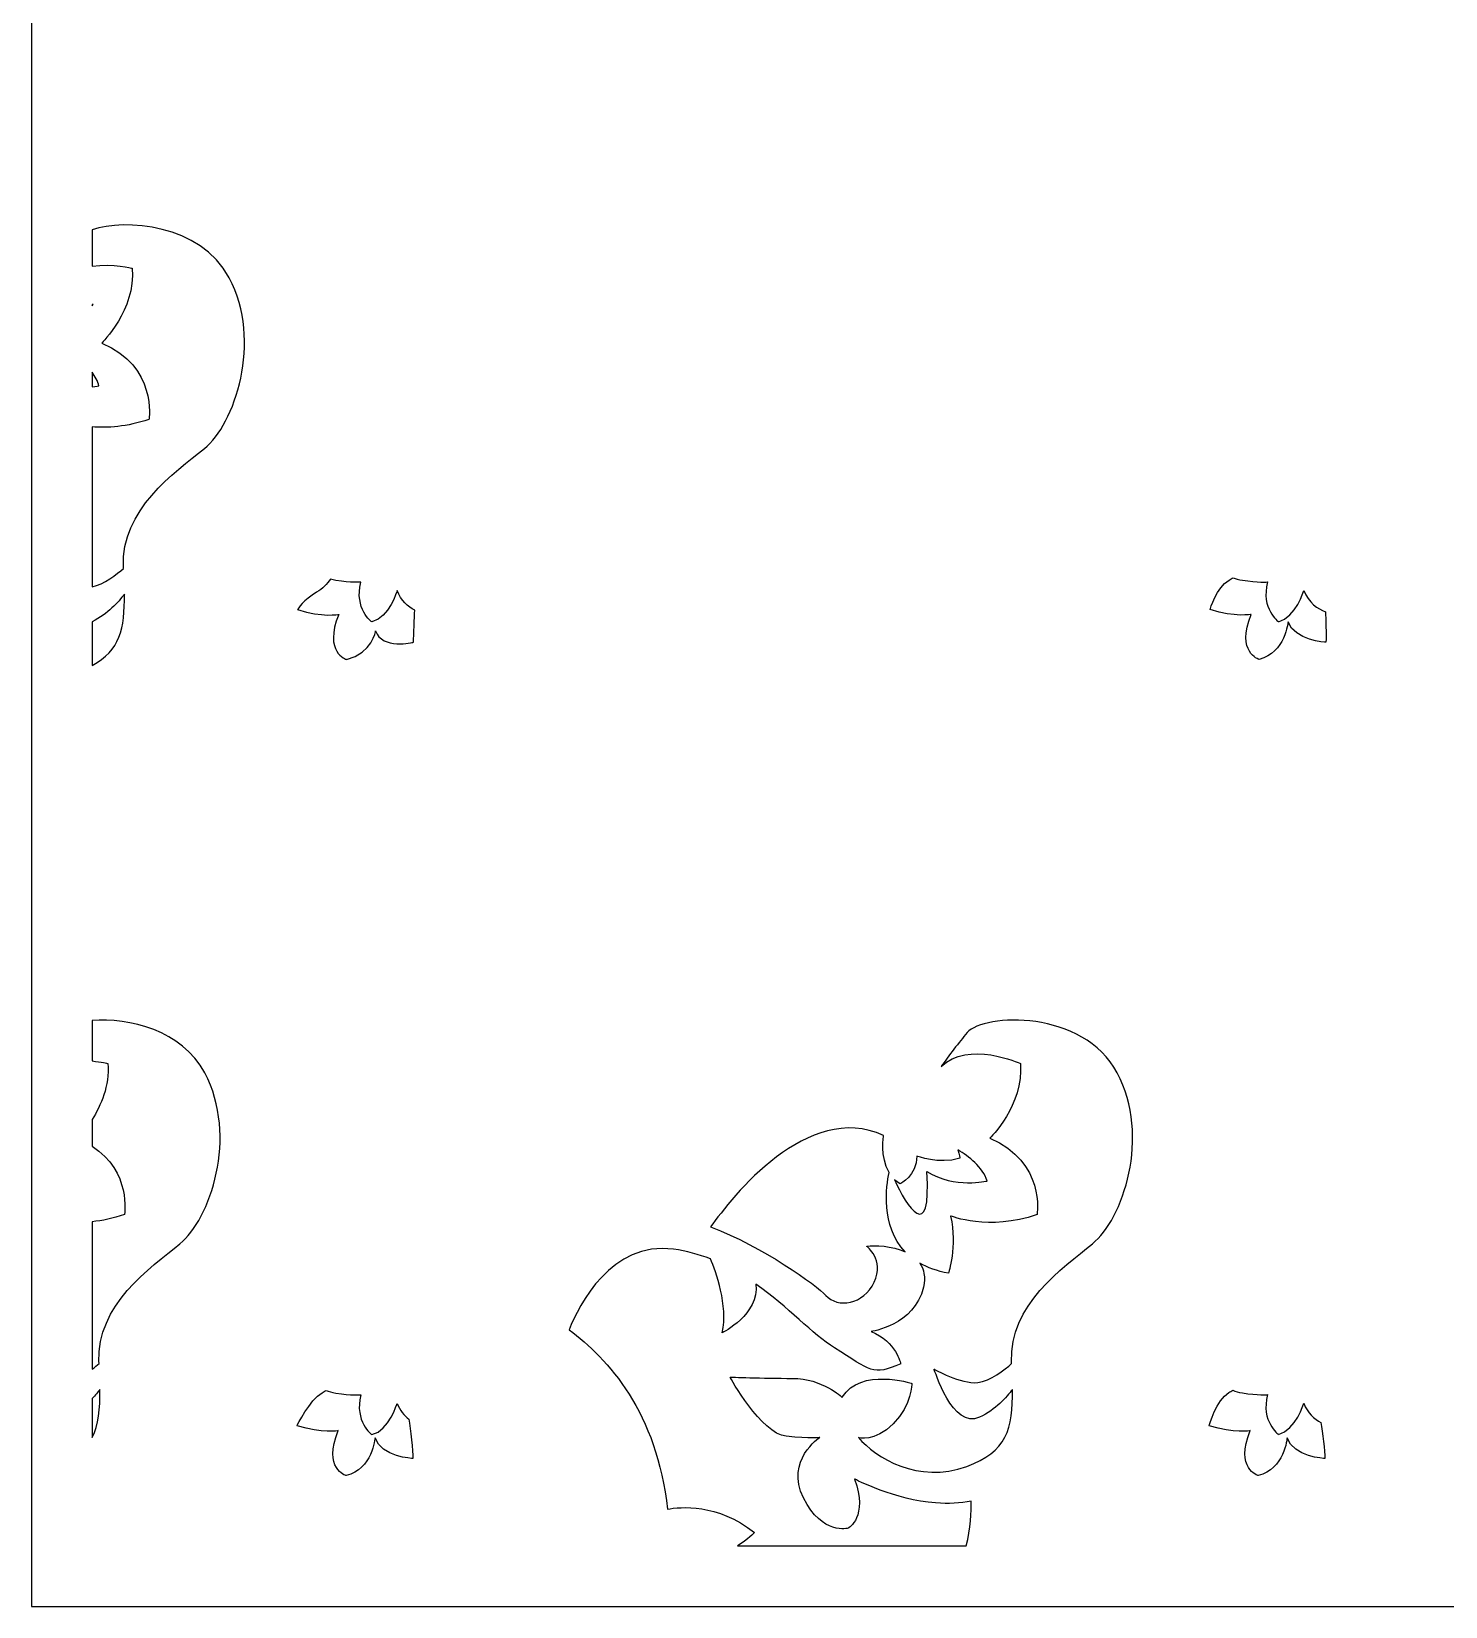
# Model space of a CAD drawing. Header units: centimetres. Extents: x -8.7 to 9, y -0.8 to 7.8.
# Drawn here: x 0.708 to 4.559, y -0.784 to 3.506 of the extents above; entities that cross this region are included whole.
import ezdxf

# ---------------------------------------------------------------- set-up
doc = ezdxf.new("R2010")
doc.units = ezdxf.units.CM
doc.header["$MEASUREMENT"] = 0
doc.layers.add('layer 1', color=7, linetype='Continuous')

msp = doc.modelspace()

# ---------------------------------------------------------------- linework, layer by layer
at = {"layer": 'layer 1', "color": 242}
for points, knots in [([(0.70813, 7.79648), (0.70813, 7.79648), (8.95855, 7.79648), (8.95855, 7.79648), (8.95855, 7.79648), (8.95855, 7.79648), (8.95855, -0.78396), (8.95855, -0.78396), (8.95855, -0.78396), (8.95855, -0.78396), (0.70813, -0.78396), (0.70813, -0.78396), (0.70813, -0.78396), (0.70813, -0.78396), (0.70813, 7.79648), (0.70813, 7.79648)], [0, 0, 0, 0, 0.2, 0.2, 0.2, 0.2, 0.4, 0.4, 0.4, 0.4, 0.6, 0.6, 0.6, 0.6, 1, 1, 1, 1]), ([(0.87313, 2.42933), (0.91415, 2.42617), (0.96797, 2.42897), (1.02788, 2.44975), (1.02788, 2.44975), (1.02788, 2.44975), (1.0516, 2.59363), (0.89934, 2.65758), (0.89934, 2.65758), (0.89934, 2.65758), (0.99228, 2.7475), (0.98239, 2.86141), (0.98239, 2.86141), (0.98239, 2.86141), (0.93036, 2.87434), (0.87313, 2.8674), (0.87313, 2.8674), (0.87313, 2.8674), (0.87313, 2.966), (0.87313, 2.966), (0.87313, 2.966), (0.96217, 2.99677), (1.16807, 2.9823), (1.24639, 2.83559), (1.24639, 2.83559), (1.33901, 2.6621), (1.26029, 2.43535), (1.17888, 2.37022), (1.17888, 2.37022), (1.09748, 2.3051), (0.95162, 2.20226), (0.9584, 2.04801), (0.9584, 2.04801), (0.95847, 2.04653), (0.95853, 2.04507), (0.95859, 2.0436), (0.95859, 2.0436), (0.94162, 2.02869), (0.90578, 2.00012), (0.87313, 1.9933), (0.87313, 1.9933), (0.87313, 1.9933), (0.87313, 2.42933), (0.87313, 2.42933)], [0, 0, 0, 0, 0.0833333, 0.0833333, 0.0833333, 0.0833333, 0.1666667, 0.1666667, 0.1666667, 0.1666667, 0.25, 0.25, 0.25, 0.25, 0.3333333, 0.3333333, 0.3333333, 0.3333333, 0.4166667, 0.4166667, 0.4166667, 0.4166667, 0.5, 0.5, 0.5, 0.5, 0.5833333, 0.5833333, 0.5833333, 0.5833333, 0.6666667, 0.6666667, 0.6666667, 0.6666667, 0.75, 0.75, 0.75, 0.75, 0.8333333, 0.8333333, 0.8333333, 0.8333333, 1, 1, 1, 1]), ([(0.87313, 2.76253), (0.87414, 2.76256), (0.87511, 2.7626), (0.87604, 2.76267), (0.87604, 2.76267), (0.87604, 2.76267), (0.87501, 2.7612), (0.87313, 2.75863), (0.87313, 2.75863), (0.87313, 2.75863), (0.87313, 2.76253), (0.87313, 2.76253)], [0, 0, 0, 0, 0.25, 0.25, 0.25, 0.25, 0.5, 0.5, 0.5, 0.5, 1, 1, 1, 1]), ([(0.87313, 2.57817), (0.88149, 2.56611), (0.88819, 2.55361), (0.89187, 2.54121), (0.89187, 2.54121), (0.89187, 2.54121), (0.88488, 2.53945), (0.87313, 2.538), (0.87313, 2.538), (0.87313, 2.538), (0.87313, 2.57817), (0.87313, 2.57817)], [0, 0, 0, 0, 0.25, 0.25, 0.25, 0.25, 0.5, 0.5, 0.5, 0.5, 1, 1, 1, 1]), ([(4.23182, 1.92552), (4.21089, 1.93354), (4.18569, 1.94998), (4.17271, 1.98371), (4.17271, 1.98371), (4.17271, 1.98371), (4.1516, 1.91082), (4.1041, 1.89838), (4.1041, 1.89838), (4.1041, 1.89838), (4.05483, 1.93393), (4.07419, 2.00683), (4.07419, 2.00683), (4.07419, 2.00683), (4.04846, 2.0048), (4.00554, 2.01165), (4.00554, 2.01165), (3.99562, 2.01323), (3.98726, 2.01563), (3.98028, 2.01839), (3.98028, 2.01839), (3.97701, 2.01642), (3.97333, 2.01424), (3.96918, 2.01182), (3.96918, 2.01182), (3.93488, 1.99182), (3.91772, 1.93193), (3.91772, 1.93193), (3.91772, 1.93193), (3.98634, 1.90926), (4.02988, 1.9186), (4.02988, 1.9186), (4.02988, 1.9186), (3.98766, 1.81459), (4.05099, 1.79592), (4.05099, 1.79592), (4.05099, 1.79592), (4.12225, 1.81326), (4.13016, 1.8986), (4.13016, 1.8986), (4.13016, 1.8986), (4.14732, 1.84659), (4.23309, 1.84259), (4.23309, 1.84259), (4.23309, 1.84259), (4.23413, 1.86267), (4.23253, 1.90769), (4.23182, 1.92552)], [0, 0, 0, 0, 0.0769231, 0.0769231, 0.0769231, 0.0769231, 0.1538462, 0.1538462, 0.1538462, 0.1538462, 0.2307692, 0.2307692, 0.2307692, 0.2307692, 0.3076923, 0.3076923, 0.3076923, 0.3076923, 0.3846154, 0.3846154, 0.3846154, 0.3846154, 0.4615385, 0.4615385, 0.4615385, 0.4615385, 0.5384615, 0.5384615, 0.5384615, 0.5384615, 0.6153846, 0.6153846, 0.6153846, 0.6153846, 0.6923077, 0.6923077, 0.6923077, 0.6923077, 0.7692308, 0.7692308, 0.7692308, 0.7692308, 0.8461538, 0.8461538, 0.8461538, 0.8461538, 1, 1, 1, 1]), ([(0.87313, 1.77956), (0.87313, 1.77956), (0.87313, 1.89849), (0.87313, 1.89849), (0.87313, 1.89849), (0.91635, 1.92011), (0.94506, 1.95196), (0.96093, 1.9736), (0.96093, 1.9736), (0.96206, 1.87957), (0.94937, 1.81962), (0.87313, 1.77956)], [0, 0, 0, 0, 0.25, 0.25, 0.25, 0.25, 0.5, 0.5, 0.5, 0.5, 1, 1, 1, 1]), ([(1.7518, 1.92993), (1.75097, 1.91004), (1.74897, 1.86239), (1.74794, 1.84259), (1.74794, 1.84259), (1.74794, 1.84259), (1.66217, 1.82168), (1.64501, 1.87368), (1.64501, 1.87368), (1.64501, 1.87368), (1.6371, 1.81326), (1.56584, 1.79592), (1.56584, 1.79592), (1.56584, 1.79592), (1.50251, 1.81459), (1.54473, 1.9186), (1.54473, 1.9186), (1.54473, 1.9186), (1.50119, 1.90926), (1.43257, 1.93193), (1.43257, 1.93193), (1.43257, 1.93193), (1.44973, 1.9586), (1.48403, 1.9786), (1.48403, 1.9786), (1.50085, 1.9884), (1.51381, 2.0024), (1.52266, 2.01412), (1.52266, 2.01412), (1.52693, 2.01295), (1.53157, 2.01193), (1.53662, 2.01112), (1.53662, 2.01112), (1.57954, 2.00427), (1.60527, 2.0063), (1.60527, 2.0063), (1.60527, 2.0063), (1.58591, 1.93341), (1.63518, 1.89785), (1.63518, 1.89785), (1.63518, 1.89785), (1.68268, 1.91029), (1.70379, 1.98319), (1.70379, 1.98319), (1.70379, 1.98319), (1.71454, 1.95526), (1.73366, 1.93918), (1.7518, 1.92993)], [0, 0, 0, 0, 0.0769231, 0.0769231, 0.0769231, 0.0769231, 0.1538462, 0.1538462, 0.1538462, 0.1538462, 0.2307692, 0.2307692, 0.2307692, 0.2307692, 0.3076923, 0.3076923, 0.3076923, 0.3076923, 0.3846154, 0.3846154, 0.3846154, 0.3846154, 0.4615385, 0.4615385, 0.4615385, 0.4615385, 0.5384615, 0.5384615, 0.5384615, 0.5384615, 0.6153846, 0.6153846, 0.6153846, 0.6153846, 0.6923077, 0.6923077, 0.6923077, 0.6923077, 0.7692308, 0.7692308, 0.7692308, 0.7692308, 0.8461538, 0.8461538, 0.8461538, 0.8461538, 1, 1, 1, 1]), ([(0.87313, -0.13791), (0.87313, -0.13791), (0.87313, 0.26414), (0.87313, 0.26414), (0.87313, 0.26414), (0.90021, 0.26688), (0.92993, 0.27284), (0.96131, 0.28372), (0.96131, 0.28372), (0.96131, 0.28372), (0.98051, 0.40039), (0.87313, 0.4703), (0.87313, 0.4703), (0.87313, 0.4703), (0.87313, 0.54288), (0.87313, 0.54288), (0.87313, 0.54288), (0.89681, 0.58), (0.92113, 0.63423), (0.91583, 0.69538), (0.91583, 0.69538), (0.91583, 0.69538), (0.89863, 0.69966), (0.87313, 0.70197), (0.87313, 0.70197), (0.87313, 0.70197), (0.87313, 0.81239), (0.87313, 0.81239), (0.87313, 0.81239), (0.97389, 0.81943), (1.11739, 0.7865), (1.17982, 0.66956), (1.17982, 0.66956), (1.27244, 0.49607), (1.19373, 0.26932), (1.11232, 0.2042), (1.11232, 0.2042), (1.03091, 0.13907), (0.88505, 0.03623), (0.89184, -0.11802), (0.89184, -0.11802), (0.8919, -0.1195), (0.89196, -0.12096), (0.89203, -0.12242), (0.89203, -0.12242), (0.88713, -0.12673), (0.88065, -0.13218), (0.87313, -0.13791)], [0, 0, 0, 0, 0.0769231, 0.0769231, 0.0769231, 0.0769231, 0.1538462, 0.1538462, 0.1538462, 0.1538462, 0.2307692, 0.2307692, 0.2307692, 0.2307692, 0.3076923, 0.3076923, 0.3076923, 0.3076923, 0.3846154, 0.3846154, 0.3846154, 0.3846154, 0.4615385, 0.4615385, 0.4615385, 0.4615385, 0.5384615, 0.5384615, 0.5384615, 0.5384615, 0.6153846, 0.6153846, 0.6153846, 0.6153846, 0.6923077, 0.6923077, 0.6923077, 0.6923077, 0.7692308, 0.7692308, 0.7692308, 0.7692308, 0.8461538, 0.8461538, 0.8461538, 0.8461538, 1, 1, 1, 1]), ([(3.25332, -0.61895), (3.25332, -0.61895), (2.63045, -0.61895), (2.63045, -0.61895), (2.63045, -0.61895), (2.65941, -0.60215), (2.67671, -0.58258), (2.67671, -0.58258), (2.67671, -0.58258), (2.57578, -0.50213), (2.47486, -0.51222), (2.43982, -0.51905), (2.43982, -0.51905), (2.4122, -0.25683), (2.27805, -0.10861), (2.17227, -0.03004), (2.17227, -0.03004), (2.19927, 0.0371), (2.28675, 0.21263), (2.45628, 0.18927), (2.45628, 0.18927), (2.49211, 0.18433), (2.52559, 0.17501), (2.55699, 0.16267), (2.55699, 0.16267), (2.57145, 0.12844), (2.60553, 0.03639), (2.58932, -0.03826), (2.58932, -0.03826), (2.58932, -0.03826), (2.69034, 0.01183), (2.6805, 0.09432), (2.6805, 0.09432), (2.76842, 0.03206), (2.8365, -0.04314), (2.89452, -0.07943), (2.89452, -0.07943), (2.99427, -0.14184), (2.99902, -0.15624), (3.07503, -0.12264), (3.07503, -0.12264), (3.07503, -0.12264), (3.06343, -0.06238), (2.99434, -0.035), (2.99434, -0.035), (2.99434, -0.035), (3.11311, -0.01873), (3.13686, 0.08582), (3.13686, 0.08582), (3.14318, 0.11364), (3.13832, 0.13503), (3.12697, 0.15131), (3.12697, 0.15131), (3.14806, 0.13914), (3.17381, 0.1296), (3.2052, 0.12385), (3.2052, 0.12385), (3.2052, 0.12385), (3.22893, 0.19579), (3.21113, 0.27972), (3.21113, 0.27972), (3.21113, 0.27972), (3.31396, 0.23776), (3.44646, 0.28372), (3.44646, 0.28372), (3.44646, 0.28372), (3.47019, 0.4276), (3.31792, 0.49155), (3.31792, 0.49155), (3.31792, 0.49155), (3.41086, 0.58147), (3.40098, 0.69538), (3.40098, 0.69538), (3.40098, 0.69538), (3.25752, 0.75959), (3.18505, 0.68657), (3.18505, 0.68657), (3.20649, 0.7165), (3.23354, 0.75293), (3.25609, 0.77914), (3.25609, 0.77914), (3.30127, 0.83164), (3.57235, 0.84306), (3.66497, 0.66956), (3.66497, 0.66956), (3.75759, 0.49607), (3.67888, 0.26932), (3.59747, 0.2042), (3.59747, 0.2042), (3.51606, 0.13907), (3.3702, 0.03623), (3.37698, -0.11802), (3.37698, -0.11802), (3.37705, -0.1195), (3.37711, -0.12096), (3.37718, -0.12242), (3.37718, -0.12242), (3.35898, -0.13841), (3.31909, -0.17011), (3.28471, -0.17386), (3.28471, -0.17386), (3.23849, -0.17891), (3.16604, -0.13726), (3.16604, -0.13726), (3.16604, -0.13726), (3.16604, -0.13726), (3.21726, -0.30388), (3.28971, -0.26854), (3.28971, -0.26854), (3.33404, -0.2469), (3.3634, -0.2144), (3.37951, -0.19243), (3.37951, -0.19243), (3.3808, -0.29994), (3.36406, -0.36291), (3.25487, -0.40252), (3.25487, -0.40252), (3.12258, -0.45051), (3.00725, -0.37853), (2.95977, -0.32368), (2.95977, -0.32368), (2.95977, -0.32368), (3.00386, -0.33739), (3.05474, -0.28598), (3.05474, -0.28598), (3.10562, -0.23456), (3.10562, -0.17629), (3.10562, -0.17629), (3.10562, -0.17629), (3.10562, -0.17629), (2.96655, -0.13173), (2.91567, -0.21399), (2.91567, -0.21399), (2.91567, -0.21399), (2.8614, -0.16258), (2.77999, -0.16258), (2.77999, -0.16258), (2.69858, -0.16258), (2.61039, -0.15915), (2.61039, -0.15915), (2.61039, -0.15915), (2.61039, -0.15915), (2.69519, -0.3134), (2.76303, -0.32025), (2.76303, -0.32025), (2.83087, -0.32711), (2.85461, -0.32368), (2.85461, -0.32368), (2.85461, -0.32368), (2.85461, -0.32368), (2.75964, -0.38538), (2.81052, -0.48821), (2.81052, -0.48821), (2.8614, -0.59105), (2.93263, -0.57048), (2.93263, -0.57048), (2.93263, -0.57048), (2.93263, -0.57048), (2.9869, -0.53963), (2.94959, -0.4368), (2.94959, -0.4368), (2.94959, -0.4368), (3.06153, -0.49507), (3.17007, -0.50193), (3.17007, -0.50193), (3.20512, -0.50414), (3.23769, -0.50312), (3.26733, -0.49728), (3.26733, -0.49728), (3.26762, -0.52369), (3.266, -0.57203), (3.25332, -0.61895)], [0, 0, 0, 0, 0.0227273, 0.0227273, 0.0227273, 0.0227273, 0.0454545, 0.0454545, 0.0454545, 0.0454545, 0.0681818, 0.0681818, 0.0681818, 0.0681818, 0.0909091, 0.0909091, 0.0909091, 0.0909091, 0.1136364, 0.1136364, 0.1136364, 0.1136364, 0.1363636, 0.1363636, 0.1363636, 0.1363636, 0.1590909, 0.1590909, 0.1590909, 0.1590909, 0.1818182, 0.1818182, 0.1818182, 0.1818182, 0.2045455, 0.2045455, 0.2045455, 0.2045455, 0.2272727, 0.2272727, 0.2272727, 0.2272727, 0.25, 0.25, 0.25, 0.25, 0.2727273, 0.2727273, 0.2727273, 0.2727273, 0.2954545, 0.2954545, 0.2954545, 0.2954545, 0.3181818, 0.3181818, 0.3181818, 0.3181818, 0.3409091, 0.3409091, 0.3409091, 0.3409091, 0.3636364, 0.3636364, 0.3636364, 0.3636364, 0.3863636, 0.3863636, 0.3863636, 0.3863636, 0.4090909, 0.4090909, 0.4090909, 0.4090909, 0.4318182, 0.4318182, 0.4318182, 0.4318182, 0.4545455, 0.4545455, 0.4545455, 0.4545455, 0.4772727, 0.4772727, 0.4772727, 0.4772727, 0.5, 0.5, 0.5, 0.5, 0.5227273, 0.5227273, 0.5227273, 0.5227273, 0.5454545, 0.5454545, 0.5454545, 0.5454545, 0.5681818, 0.5681818, 0.5681818, 0.5681818, 0.5909091, 0.5909091, 0.5909091, 0.5909091, 0.6136364, 0.6136364, 0.6136364, 0.6136364, 0.6363636, 0.6363636, 0.6363636, 0.6363636, 0.6590909, 0.6590909, 0.6590909, 0.6590909, 0.6818182, 0.6818182, 0.6818182, 0.6818182, 0.7045455, 0.7045455, 0.7045455, 0.7045455, 0.7272727, 0.7272727, 0.7272727, 0.7272727, 0.75, 0.75, 0.75, 0.75, 0.7727273, 0.7727273, 0.7727273, 0.7727273, 0.7954545, 0.7954545, 0.7954545, 0.7954545, 0.8181818, 0.8181818, 0.8181818, 0.8181818, 0.8409091, 0.8409091, 0.8409091, 0.8409091, 0.8636364, 0.8636364, 0.8636364, 0.8636364, 0.8863636, 0.8863636, 0.8863636, 0.8863636, 0.9090909, 0.9090909, 0.9090909, 0.9090909, 0.9318182, 0.9318182, 0.9318182, 0.9318182, 0.9545455, 0.9545455, 0.9545455, 0.9545455, 1, 1, 1, 1]), ([(3.04356, 0.39787), (3.03587, 0.362), (3.01982, 0.25331), (3.08725, 0.18234), (3.08725, 0.18234), (3.05085, 0.19886), (3.00501, 0.20072), (2.98252, 0.19722), (2.98252, 0.19722), (2.98252, 0.19722), (3.03171, 0.16123), (3.00287, 0.09953), (3.00287, 0.09953), (2.97404, 0.03783), (2.90338, 0.02756), (2.87115, 0.06355), (2.87115, 0.06355), (2.84721, 0.09029), (2.69831, 0.19747), (2.55756, 0.2499), (2.55756, 0.2499), (2.61523, 0.33141), (2.82175, 0.59411), (3.02825, 0.4991), (3.02825, 0.4991), (3.02825, 0.4991), (3.01861, 0.44062), (3.04356, 0.39787)], [0, 0, 0, 0, 0.125, 0.125, 0.125, 0.125, 0.25, 0.25, 0.25, 0.25, 0.375, 0.375, 0.375, 0.375, 0.5, 0.5, 0.5, 0.5, 0.625, 0.625, 0.625, 0.625, 0.75, 0.75, 0.75, 0.75, 1, 1, 1, 1]), ([(3.23096, 0.45977), (3.25979, 0.44252), (3.29925, 0.41292), (3.31045, 0.37518), (3.31045, 0.37518), (3.31045, 0.37518), (3.2228, 0.35304), (3.14609, 0.40102), (3.14609, 0.40102), (3.15992, 0.1996), (3.0901, 0.30603), (3.05827, 0.37896), (3.05827, 0.37896), (3.06278, 0.37459), (3.06791, 0.37063), (3.07373, 0.36721), (3.07373, 0.36721), (3.07373, 0.36721), (3.11922, 0.38919), (3.11922, 0.44315), (3.11922, 0.44315), (3.11922, 0.44315), (3.17854, 0.41916), (3.23589, 0.43715), (3.23589, 0.43715), (3.23589, 0.43715), (3.23537, 0.44684), (3.23096, 0.45977)], [0, 0, 0, 0, 0.125, 0.125, 0.125, 0.125, 0.25, 0.25, 0.25, 0.25, 0.375, 0.375, 0.375, 0.375, 0.5, 0.5, 0.5, 0.5, 0.625, 0.625, 0.625, 0.625, 0.75, 0.75, 0.75, 0.75, 1, 1, 1, 1]), ([(0.87313, -0.32355), (0.87313, -0.32355), (0.87313, -0.21778), (0.87313, -0.21778), (0.87313, -0.21778), (0.8818, -0.20867), (0.88886, -0.19994), (0.89436, -0.19243), (0.89436, -0.19243), (0.89501, -0.24651), (0.89109, -0.28932), (0.87313, -0.32355)], [0, 0, 0, 0, 0.25, 0.25, 0.25, 0.25, 0.5, 0.5, 0.5, 0.5, 1, 1, 1, 1]), ([(1.73542, -0.27347), (1.72292, -0.26381), (1.71131, -0.25008), (1.70379, -0.23055), (1.70379, -0.23055), (1.70379, -0.23055), (1.68268, -0.30345), (1.63518, -0.31589), (1.63518, -0.31589), (1.63518, -0.31589), (1.58591, -0.28034), (1.60527, -0.20744), (1.60527, -0.20744), (1.60527, -0.20744), (1.57954, -0.20947), (1.53662, -0.20262), (1.53662, -0.20262), (1.52617, -0.20095), (1.51747, -0.19838), (1.51027, -0.19544), (1.51027, -0.19544), (1.50712, -0.19733), (1.50361, -0.19941), (1.49968, -0.20171), (1.49968, -0.20171), (1.46537, -0.22171), (1.43135, -0.29151), (1.43135, -0.29151), (1.43135, -0.29151), (1.49997, -0.31418), (1.54351, -0.30484), (1.54351, -0.30484), (1.54351, -0.30484), (1.50129, -0.40885), (1.56463, -0.42752), (1.56463, -0.42752), (1.56463, -0.42752), (1.63588, -0.41018), (1.6438, -0.32485), (1.6438, -0.32485), (1.6438, -0.32485), (1.66095, -0.37685), (1.74672, -0.38085), (1.74672, -0.38085), (1.74672, -0.38085), (1.74774, -0.36128), (1.73931, -0.30025), (1.73542, -0.27347)], [0, 0, 0, 0, 0.0769231, 0.0769231, 0.0769231, 0.0769231, 0.1538462, 0.1538462, 0.1538462, 0.1538462, 0.2307692, 0.2307692, 0.2307692, 0.2307692, 0.3076923, 0.3076923, 0.3076923, 0.3076923, 0.3846154, 0.3846154, 0.3846154, 0.3846154, 0.4615385, 0.4615385, 0.4615385, 0.4615385, 0.5384615, 0.5384615, 0.5384615, 0.5384615, 0.6153846, 0.6153846, 0.6153846, 0.6153846, 0.6923077, 0.6923077, 0.6923077, 0.6923077, 0.7692308, 0.7692308, 0.7692308, 0.7692308, 0.8461538, 0.8461538, 0.8461538, 0.8461538, 1, 1, 1, 1]), ([(4.2194, -0.2826), (4.20165, -0.27324), (4.1832, -0.25728), (4.17271, -0.23003), (4.17271, -0.23003), (4.17271, -0.23003), (4.1516, -0.30292), (4.1041, -0.31537), (4.1041, -0.31537), (4.1041, -0.31537), (4.05483, -0.27981), (4.07419, -0.20691), (4.07419, -0.20691), (4.07419, -0.20691), (4.04846, -0.20894), (4.00554, -0.20209), (4.00554, -0.20209), (3.99509, -0.20043), (3.98639, -0.19785), (3.97919, -0.19491), (3.97919, -0.19491), (3.97604, -0.19681), (3.97253, -0.19889), (3.9686, -0.20118), (3.9686, -0.20118), (3.93429, -0.22118), (3.91503, -0.29151), (3.91503, -0.29151), (3.91503, -0.29151), (3.98364, -0.31418), (4.02718, -0.30484), (4.02718, -0.30484), (4.02718, -0.30484), (3.98496, -0.40885), (4.0483, -0.42752), (4.0483, -0.42752), (4.0483, -0.42752), (4.11955, -0.41018), (4.12747, -0.32485), (4.12747, -0.32485), (4.12747, -0.32485), (4.14462, -0.37685), (4.23039, -0.38085), (4.23039, -0.38085), (4.23039, -0.38085), (4.23138, -0.36178), (4.2234, -0.30801), (4.2194, -0.2826)], [0, 0, 0, 0, 0.0769231, 0.0769231, 0.0769231, 0.0769231, 0.1538462, 0.1538462, 0.1538462, 0.1538462, 0.2307692, 0.2307692, 0.2307692, 0.2307692, 0.3076923, 0.3076923, 0.3076923, 0.3076923, 0.3846154, 0.3846154, 0.3846154, 0.3846154, 0.4615385, 0.4615385, 0.4615385, 0.4615385, 0.5384615, 0.5384615, 0.5384615, 0.5384615, 0.6153846, 0.6153846, 0.6153846, 0.6153846, 0.6923077, 0.6923077, 0.6923077, 0.6923077, 0.7692308, 0.7692308, 0.7692308, 0.7692308, 0.8461538, 0.8461538, 0.8461538, 0.8461538, 1, 1, 1, 1])]:
    msp.add_open_spline(points, degree=3, knots=knots, dxfattribs=at)

doc.saveas('drawing.dxf')
